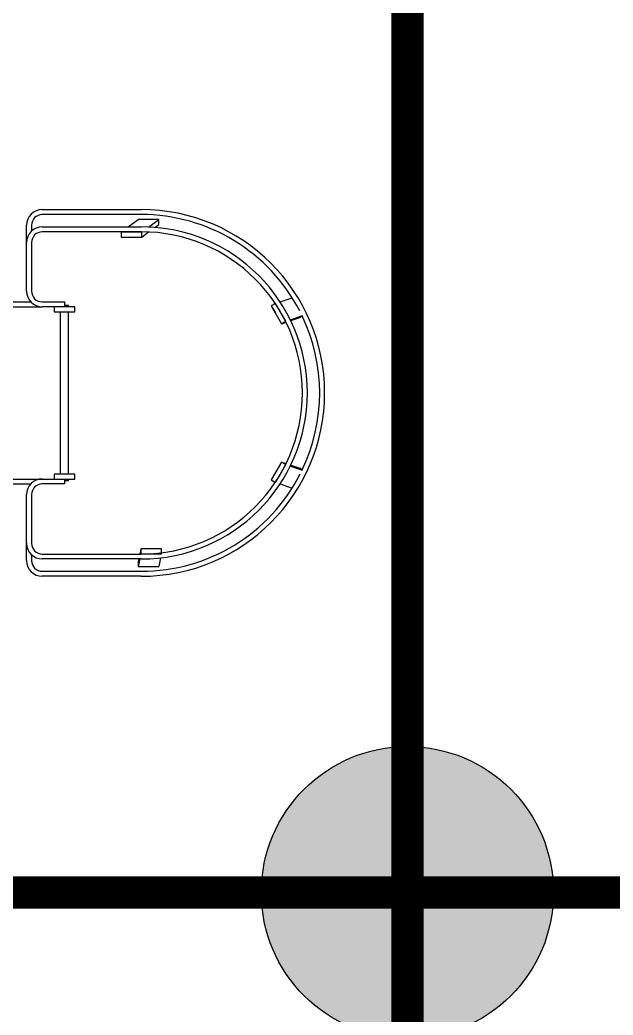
# Model space of a CAD drawing. Header units: inches. Extents: x 517790 to 538444, y 301815 to 302461.
# Drawn here: x 517888.671 to 517890.559, y 302331.314 to 302334.482 of the extents above; entities that cross this region are included whole.
import ezdxf

# ---------------------------------------------------------------- set-up
doc = ezdxf.new("R2010")
doc.units = ezdxf.units.IN
doc.header["$MEASUREMENT"] = 0
doc.layers.add('电气-接地设计-接地线', color=3, linetype='接地线')
doc.layers.add('硅胶总平面底图 工艺装置区', color=253, linetype='Continuous')
doc.styles.add('EESLTYPE', font='TXT.shx')
doc.linetypes.add('接地线', pattern='A,500,["/",EESLTYPE,S=200,R=0,X=0,Y=-100],-200,60,-200', length=960)

# ---------------------------------------------------------------- blocks, each defined once
blk = doc.blocks.new('PTJD2')
at = {"linetype": 'Continuous'}
blk.add_hatch(color=0, dxfattribs=at).paths.add_polyline_path([(150, 0, 1), (-150, 0, 1)])
at = {"color": 0, "linetype": 'Continuous'}
blk.add_circle((0, 0), 150, dxfattribs=at)

msp = doc.modelspace()

# ---------------------------------------------------------------- linework, layer by layer
at = {"layer": '电气-接地设计-接地线', "color": 1, "linetype": '接地线', "ltscale": 0.005, "const_width": 0.1033}
for points in [[(517889.9046, 302320.6489), (517889.9046, 302335.6063)], [(517889.9046, 302331.6146), (517889.9046, 302334.1273)], [(517888.6338, 302331.7042), (517890.885, 302331.7042)]]:
    msp.add_lwpolyline(points, dxfattribs=at)
at = {"layer": '硅胶总平面底图 工艺装置区', "color": 253, "linetype": 'Continuous', "lineweight": -3}
for p, q in [((517888.7423, 302333.8786), (517889.0573, 302333.8786)), ((517889.0573, 302333.8629), (517888.7423, 302333.8629)), ((517888.6924, 302333.7736), (517888.6924, 302333.8287)), ((517888.7082, 302333.8287), (517888.7082, 302333.81)), ((517889.016, 302333.8235), (517889.0481, 302333.8471)), ((517889.1136, 302333.8471), (517889.0481, 302333.8471)), ((517889.0807, 302333.823), (517889.1136, 302333.8471)), ((517889.1005, 302333.8217), (517889.1136, 302333.8314)), ((517889.1136, 302333.8314), (517889.1136, 302333.8471)), ((517888.7423, 302333.8235), (517889.0573, 302333.8235)), ((517889.0573, 302333.8077), (517888.7423, 302333.8077)), ((517889.0588, 302333.8068), (517888.9931, 302333.8068)), ((517888.9931, 302333.8068), (517888.9931, 302333.791)), ((517888.9932, 302333.8068), (517888.9945, 302333.8077)), ((517889.0586, 302333.8068), (517889.0599, 302333.8077)), ((517889.0588, 302333.7911), (517889.0807, 302333.8072)), ((517889.0588, 302333.791), (517889.0588, 302333.8068)), ((517888.6924, 302333.6188), (517888.6924, 302333.7736)), ((517888.7082, 302333.7736), (517888.7082, 302333.6188)), ((517888.9931, 302333.791), (517889.0588, 302333.791)), ((517888.6491, 302333.5846), (517888.7059, 302333.5846)), ((517888.7423, 302333.5846), (517888.8132, 302333.5846)), ((517888.8132, 302333.5846), (517888.8132, 302333.5689)), ((517888.8132, 302333.5741), (517888.8263, 302333.5741)), ((517888.8263, 302333.5689), (517888.8263, 302333.5741)), ((517889.4851, 302333.5797), (517889.4714, 302333.5718)), ((517889.4714, 302333.5718), (517889.5042, 302333.515)), ((517889.4714, 302333.5718), (517889.4714, 302333.5717)), ((517889.4714, 302333.5717), (517889.4844, 302333.5494)), ((517889.4841, 302333.5792), (517889.4789, 302333.5761)), ((517889.5179, 302333.5229), (517889.4851, 302333.5797)), ((517889.4994, 302333.5846), (517889.5378, 302333.5977)), ((517888.6491, 302333.5689), (517888.7423, 302333.5689)), ((517888.7804, 302333.5689), (517888.7423, 302333.5689)), ((517888.7804, 302333.5689), (517888.7804, 302333.5531)), ((517888.846, 302333.5689), (517888.7804, 302333.5689)), ((517888.7804, 302333.5531), (517888.846, 302333.5531)), ((517888.8001, 302333.0365), (517888.8001, 302333.5531)), ((517888.8263, 302333.0365), (517888.8263, 302333.5531)), ((517888.846, 302333.5531), (517888.846, 302333.5689)), ((517889.5319, 302333.5277), (517889.5705, 302333.5409)), ((517889.5621, 302333.5347), (517889.57, 302333.5393)), ((517889.5042, 302333.515), (517889.5179, 302333.5229)), ((517889.5044, 302333.515), (517889.5182, 302333.5198)), ((517889.5044, 302333.515), (517889.5104, 302333.5185)), ((517889.5044, 302333.5151), (517889.5044, 302333.515)), ((517889.5332, 302333.5249), (517889.5621, 302333.5347)), ((517889.5042, 302333.0746), (517889.4714, 302333.0178)), ((517889.4851, 302333.0099), (517889.5179, 302333.0668)), ((517889.5041, 302333.0747), (517889.4902, 302333.0503)), ((517889.5041, 302333.0747), (517889.5042, 302333.0746)), ((517889.5042, 302333.0746), (517889.5041, 302333.0747)), ((517889.5179, 302333.0668), (517889.5042, 302333.0746)), ((517889.5043, 302333.0746), (517889.5182, 302333.0699)), ((517889.517, 302333.0673), (517889.5118, 302333.0703)), ((517889.5332, 302333.0647), (517889.5618, 302333.055)), ((517888.7804, 302333.0365), (517888.7804, 302333.0207)), ((517888.846, 302333.0365), (517888.7804, 302333.0365)), ((517888.846, 302333.0207), (517888.846, 302333.0365)), ((517889.5319, 302333.062), (517889.5703, 302333.049)), ((517889.57, 302333.0503), (517889.5618, 302333.055)), ((517888.6491, 302333.0207), (517888.7423, 302333.0207)), ((517888.6491, 302333.005), (517888.7059, 302333.005)), ((517888.7423, 302333.0207), (517888.7804, 302333.0207)), ((517888.8132, 302333.005), (517888.7423, 302333.005)), ((517888.7804, 302333.0207), (517888.846, 302333.0207)), ((517888.8132, 302333.0207), (517888.8132, 302333.005)), ((517888.8132, 302333.0155), (517888.8263, 302333.0155)), ((517888.8263, 302333.0155), (517888.8263, 302333.0207)), ((517889.4714, 302333.0178), (517889.4851, 302333.0099)), ((517889.4716, 302333.0177), (517889.4775, 302333.0143)), ((517889.4716, 302333.0177), (517889.4716, 302333.0177)), ((517889.4994, 302333.005), (517889.5378, 302332.992)), ((517888.6924, 302332.816), (517888.6924, 302332.9709)), ((517888.7082, 302332.9709), (517888.7082, 302332.816)), ((517888.6924, 302332.7609), (517888.6924, 302332.816)), ((517888.7082, 302332.7796), (517888.7082, 302332.7609)), ((517888.7423, 302332.7819), (517889.0573, 302332.7819)), ((517889.0558, 302332.7986), (517889.0526, 302332.7819)), ((517889.0558, 302332.7829), (517889.0556, 302332.7819)), ((517889.1214, 302332.7986), (517889.0558, 302332.7986)), ((517889.0679, 302332.7986), (517889.0558, 302332.7986)), ((517889.0558, 302332.7986), (517889.0558, 302332.7829)), ((517889.0558, 302332.7986), (517889.0558, 302332.7986)), ((517889.0558, 302332.7829), (517889.1214, 302332.7829)), ((517889.1214, 302332.7829), (517889.1214, 302332.7986)), ((517889.0573, 302332.7661), (517888.7423, 302332.7661)), ((517889.0526, 302332.7661), (517889.0481, 302332.7426)), ((517889.0496, 302332.7661), (517889.0481, 302332.7583)), ((517889.0481, 302332.7583), (517889.0481, 302332.7426)), ((517889.1189, 302332.7698), (517889.1137, 302332.7425)), ((517888.7423, 302332.7268), (517889.0573, 302332.7268)), ((517889.0481, 302332.7426), (517889.1137, 302332.7425)), ((517889.0573, 302332.711), (517888.7423, 302332.711))]:
    msp.add_line(p, q, dxfattribs=at)
for centre, radius, start, end in [((517888.7423, 302333.8287), 0.0499, 90, 180), ((517888.7423, 302333.8287), 0.0341, 90, 180), ((517889.0573, 302333.2948), 0.5838, 270, 90), ((517889.0573, 302333.2948), 0.568, 27.361, 90), ((517888.7423, 302333.7736), 0.0499, 90, 180), ((517888.7423, 302333.7736), 0.0341, 90, 180), ((517889.0573, 302333.2948), 0.5287, 270, 90), ((517889.0573, 302333.2948), 0.5129, 270, 90), ((517888.7423, 302333.6188), 0.0499, 180, 270), ((517888.7423, 302333.6188), 0.0341, 180, 270), ((517889.0573, 302333.2948), 0.568, 334.4014, 25.6053), ((517889.0573, 302333.2948), 0.568, 270, 332.9757), ((517888.7423, 302332.9709), 0.0499, 90, 180), ((517888.7423, 302332.9709), 0.0341, 90, 180), ((517888.7423, 302332.816), 0.0499, 180, 270), ((517888.7423, 302332.816), 0.0341, 180, 270), ((517888.7423, 302332.7609), 0.0499, 180, 270), ((517888.7423, 302332.7609), 0.0341, 180, 270)]:
    msp.add_arc(centre, radius, start, end, dxfattribs=at)

# ---------------------------------------------------------------- block references
at = {"layer": '电气-接地设计-接地线', "color": 1, "xscale": 0.003099962358235064, "yscale": 0.003099962358235064, "zscale": 0.001033320786078354}
msp.add_blockref('PTJD2', (517889.9046, 302331.7042), dxfattribs=at)

doc.saveas('drawing.dxf')
